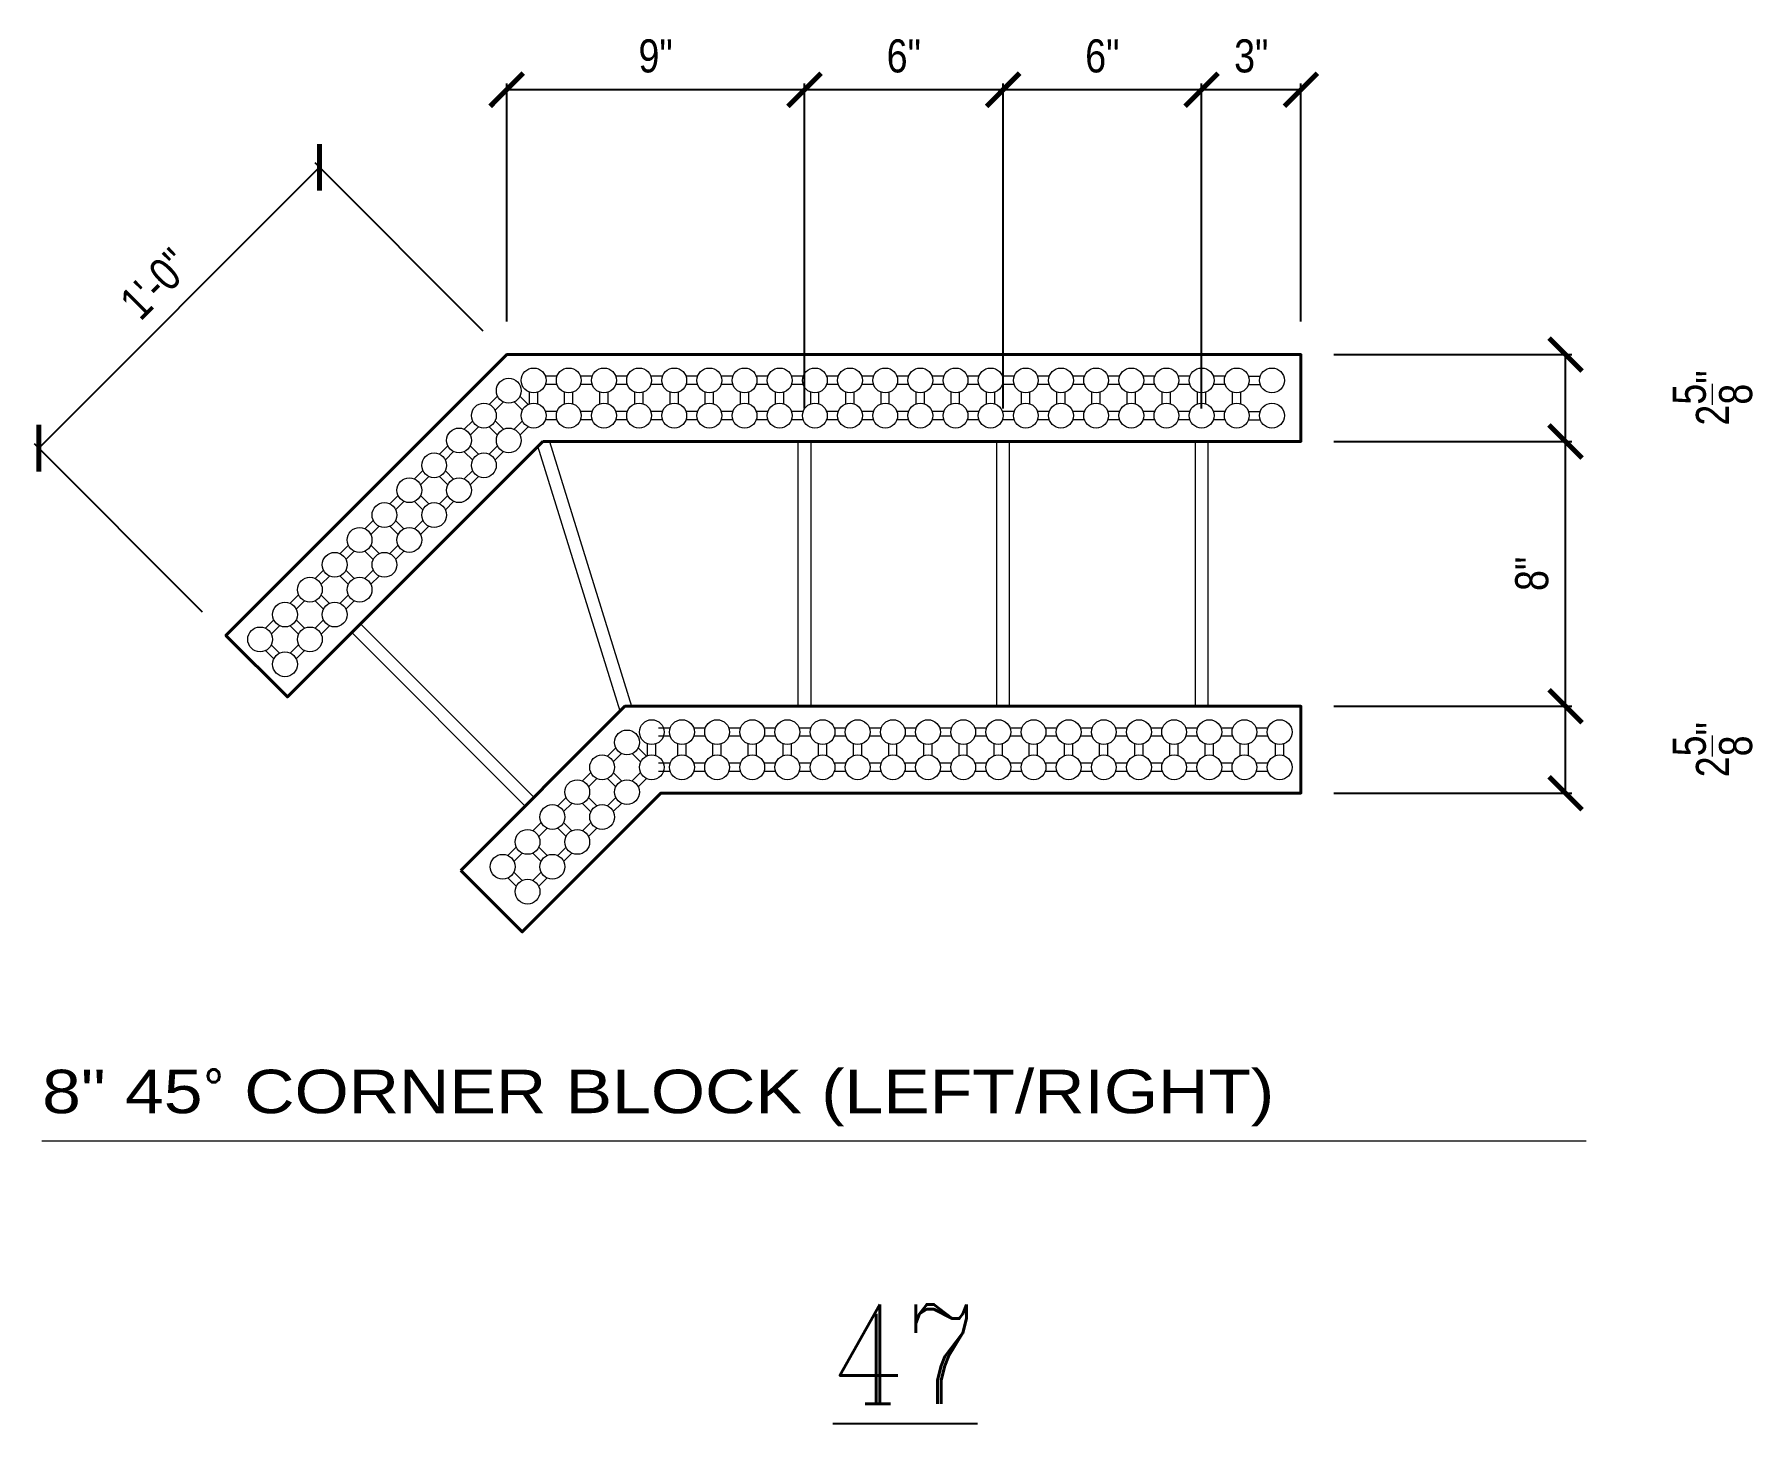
# Model space of a CAD drawing. Header units: inches. Extents: x -332.7 to -273.7, y 530.4 to 608.2.
# Drawn here: x -332.7 to -280.7, y 530.4 to 572.3 of the extents above; entities that cross this region are included whole.
import ezdxf

# ---------------------------------------------------------------- set-up
doc = ezdxf.new("R2010")
doc.units = ezdxf.units.IN
doc.header["$MEASUREMENT"] = 0
doc.layers.get('Defpoints').update_dxf_attribs({"color": 252})
for name, color, linetype, lineweight in [('1GB fine', 251, 'Continuous', 9), ('2GB med', 7, 'Continuous', 20), ('3GB heavy', 1, 'Continuous', 40), ('DIM', 3, 'Continuous', 13), ('GB Dim', 3, 'Continuous', 13)]:
    doc.layers.add(name, color=color, linetype=linetype, lineweight=lineweight)
doc.styles.add('ARCHTITLE', font='archtitl.shx', dxfattribs={"width": 1.2})
doc.styles.add('ARCTEXT', font='arctext.shx', dxfattribs={"width": 0.85})
doc.styles.add('RomanC', font='romanc.shx', dxfattribs={"width": 0.85, "height": 5})
doc.dimstyles.new('ARCTEXT 1-1', dxfattribs={"dimscale": 0, "dimtxt": 1, "dimasz": 1, "dimexe": 0.1875, "dimexo": 1, "dimgap": 0.5, "dimtad": 1, "dimdec": 4, "dimzin": 3, "dimdsep": 46, "dimlunit": 4, "dimtxsty": 'ARCTEXT', "dimblk": 'ARCHTICK', "dimcen": 1, "dimclrd": 256, "dimclre": 256, "dimclrt": 256, "dimadec": 0, "dimazin": 0, "dimtfac": 1, "dimtdec": 4, "dimtofl": 0, "dimtmove": 2, "dimatfit": 3, "dimldrblk": 'arrow', "dimfxl": 1, "dimtolj": 1, "dimtzin": 0, "dimarcsym": 0})

# ---------------------------------------------------------------- blocks, each defined once
blk = doc.blocks.new('_ArchTick')
at = {"color": 0, "linetype": 'ByBlock', "const_width": 0.15}
blk.add_lwpolyline([(-0.5, -0.5), (0.5, 0.5)], dxfattribs=at)
blk = doc.blocks.new('*D80')
at = {"layer": 'Defpoints', "color": 0}
for p in [(-297.396, 570.656), (-294.396, 562.656), (-297.396, 560.031)]:
    blk.add_point(p, dxfattribs=at)
at = {"layer": 'GB Dim', "lineweight": -2}
for p, q in [((-297.396, 561.031), (-297.396, 570.844)), ((-294.396, 563.656), (-294.396, 570.844)), ((-294.396, 570.656), (-297.396, 570.656))]:
    blk.add_line(p, q, dxfattribs=at)
at = {"layer": 'GB Dim', "lineweight": -2, "rotation": 180}
blk.add_blockref('_ArchTick', (-297.396, 570.656), dxfattribs=at)
at = {"layer": 'GB Dim', "lineweight": -2}
blk.add_blockref('_ArchTick', (-294.396, 570.656), dxfattribs=at)
at = {"layer": 'GB Dim', "insert": (-295.896, 571.673), "char_height": 1, "attachment_point": 5, "style": 'ARCTEXT'}
blk.add_mtext('\\A1;3"', dxfattribs=at)
blk = doc.blocks.new('arrow')
at = {"layer": 'DIM'}
blk.add_hatch(color=253, dxfattribs=at).paths.add_polyline_path([(-2, 0.5), (-2, -0.5), (0, 0)])
at = {"layer": 'DIM', "lineweight": 9}
for points in [[(-2, 0.983), (-2, 0.5), (-2.469, 0.617)], [(0.374, 0.094), (0, 0)], [(0.374, -0.094), (0, 0)], [(-2, -0.983), (-2, -0.5), (-2.469, -0.617)]]:
    blk.add_lwpolyline(points, dxfattribs=at)
at = {"layer": 'DIM', "lineweight": 15}
blk.add_lwpolyline([(0, 0), (-2, -0.5), (-2, 0.5), (0, 0)], dxfattribs=at)
blk = doc.blocks.new('*D81')
at = {"layer": 'Defpoints', "color": 0}
for p in [(-303.396, 570.656), (-303.396, 560.031), (-297.396, 560.031)]:
    blk.add_point(p, dxfattribs=at)
at = {"layer": 'GB Dim', "lineweight": -2}
for p, q in [((-303.396, 561.031), (-303.396, 570.844)), ((-297.396, 561.031), (-297.396, 570.844)), ((-297.396, 570.656), (-303.396, 570.656))]:
    blk.add_line(p, q, dxfattribs=at)
at = {"layer": 'GB Dim', "lineweight": -2, "rotation": 180}
blk.add_blockref('_ArchTick', (-303.396, 570.656), dxfattribs=at)
at = {"layer": 'GB Dim', "lineweight": -2}
blk.add_blockref('_ArchTick', (-297.396, 570.656), dxfattribs=at)
at = {"layer": 'GB Dim', "insert": (-300.396, 571.673), "char_height": 1, "attachment_point": 5, "style": 'ARCTEXT'}
blk.add_mtext('\\A1;6"', dxfattribs=at)
blk = doc.blocks.new('*D82')
at = {"layer": 'Defpoints', "color": 0}
for p in [(-309.396, 570.656), (-309.396, 560.031), (-303.396, 560.031)]:
    blk.add_point(p, dxfattribs=at)
at = {"layer": 'GB Dim', "lineweight": -2}
for p, q in [((-309.396, 561.031), (-309.396, 570.844)), ((-303.396, 561.031), (-303.396, 570.844)), ((-303.396, 570.656), (-309.396, 570.656))]:
    blk.add_line(p, q, dxfattribs=at)
at = {"layer": 'GB Dim', "lineweight": -2, "rotation": 180}
blk.add_blockref('_ArchTick', (-309.396, 570.656), dxfattribs=at)
at = {"layer": 'GB Dim', "lineweight": -2}
blk.add_blockref('_ArchTick', (-303.396, 570.656), dxfattribs=at)
at = {"layer": 'GB Dim', "insert": (-306.396, 571.673), "char_height": 1, "attachment_point": 5, "style": 'ARCTEXT'}
blk.add_mtext('\\A1;6"', dxfattribs=at)
blk = doc.blocks.new('*D83')
at = {"layer": 'Defpoints', "color": 0}
for p in [(-324.052, 568.313), (-318.396, 562.656), (-326.881, 554.171)]:
    blk.add_point(p, dxfattribs=at)
at = {"layer": 'GB Dim', "lineweight": -2}
for p, q in [((-332.538, 559.828), (-324.052, 568.313)), ((-319.103, 563.363), (-324.185, 568.446)), ((-327.588, 554.878), (-332.67, 559.96))]:
    blk.add_line(p, q, dxfattribs=at)
for p, rotation in [((-324.052, 568.313), 45.00000000000306), ((-332.538, 559.828), 225.0000000000031)]:
    blk.add_blockref('_ArchTick', p, dxfattribs=dict(at, rotation=rotation))
at = {"layer": 'GB Dim', "insert": (-329.014, 564.79), "char_height": 1, "attachment_point": 5, "rotation": 45, "style": 'ARCTEXT'}
blk.add_mtext('\\A1;1\'-0"', dxfattribs=at)
blk = doc.blocks.new('*D68')
at = {"layer": 'Defpoints', "color": 0}
for p in [(-318.396, 570.656), (-318.396, 562.656), (-309.396, 560.031)]:
    blk.add_point(p, dxfattribs=at)
at = {"layer": 'GB Dim', "lineweight": -2}
for p, q in [((-318.396, 563.656), (-318.396, 570.844)), ((-309.396, 561.031), (-309.396, 570.844)), ((-309.396, 570.656), (-318.396, 570.656))]:
    blk.add_line(p, q, dxfattribs=at)
at = {"layer": 'GB Dim', "lineweight": -2, "rotation": 180}
blk.add_blockref('_ArchTick', (-318.396, 570.656), dxfattribs=at)
at = {"layer": 'GB Dim', "lineweight": -2}
blk.add_blockref('_ArchTick', (-309.396, 570.656), dxfattribs=at)
at = {"layer": 'GB Dim', "insert": (-313.896, 571.673), "char_height": 1, "attachment_point": 5, "style": 'ARCTEXT'}
blk.add_mtext('\\A1;9"', dxfattribs=at)
blk = doc.blocks.new('*D69')
at = {"layer": 'Defpoints', "color": 0}
for p in [(-294.396, 552.031), (-286.396, 552.031), (-294.396, 549.406)]:
    blk.add_point(p, dxfattribs=at)
at = {"layer": 'GB Dim', "lineweight": -2}
for p, q in [((-293.396, 552.031), (-286.208, 552.031)), ((-286.396, 549.406), (-286.396, 552.031)), ((-293.396, 549.406), (-286.208, 549.406))]:
    blk.add_line(p, q, dxfattribs=at)
for p, rotation in [((-286.396, 552.031), 90), ((-286.396, 549.406), 270)]:
    blk.add_blockref('_ArchTick', p, dxfattribs=dict(at, rotation=rotation))
at = {"layer": 'GB Dim', "insert": (-281.958, 550.719), "char_height": 1, "attachment_point": 5, "rotation": 90, "style": 'ARCTEXT'}
blk.add_mtext('\\A1;2{\\H1.000000x;\\S5/8;}"', dxfattribs=at)
blk = doc.blocks.new('*D70')
at = {"layer": 'Defpoints', "color": 0}
for p in [(-294.396, 560.031), (-286.396, 560.031), (-294.396, 552.031)]:
    blk.add_point(p, dxfattribs=at)
at = {"layer": 'GB Dim', "lineweight": -2}
for p, q in [((-293.396, 560.031), (-286.208, 560.031)), ((-286.396, 552.031), (-286.396, 560.031)), ((-293.396, 552.031), (-286.208, 552.031))]:
    blk.add_line(p, q, dxfattribs=at)
for p, rotation in [((-286.396, 560.031), 90), ((-286.396, 552.031), 270)]:
    blk.add_blockref('_ArchTick', p, dxfattribs=dict(at, rotation=rotation))
at = {"layer": 'GB Dim', "insert": (-287.413, 556.031), "char_height": 1, "attachment_point": 5, "rotation": 90, "style": 'ARCTEXT'}
blk.add_mtext('\\A1;8"', dxfattribs=at)
blk = doc.blocks.new('*D71')
at = {"layer": 'Defpoints', "color": 0}
for p in [(-294.396, 562.656), (-286.396, 562.656), (-294.396, 560.031)]:
    blk.add_point(p, dxfattribs=at)
at = {"layer": 'GB Dim', "lineweight": -2}
for p, q in [((-293.396, 562.656), (-286.208, 562.656)), ((-286.396, 560.031), (-286.396, 562.656)), ((-293.396, 560.031), (-286.208, 560.031))]:
    blk.add_line(p, q, dxfattribs=at)
for p, rotation in [((-286.396, 562.656), 90), ((-286.396, 560.031), 270)]:
    blk.add_blockref('_ArchTick', p, dxfattribs=dict(at, rotation=rotation))
at = {"layer": 'GB Dim', "insert": (-281.958, 561.344), "char_height": 1, "attachment_point": 5, "rotation": 90, "style": 'ARCTEXT'}
blk.add_mtext('\\A1;2{\\H1.000000x;\\S5/8;}"', dxfattribs=at)

msp = doc.modelspace()

# ---------------------------------------------------------------- linework, layer by layer
at = {"layer": '1GB fine'}
for p, q in [((-316.87443, 561.99926), (-317.22931, 561.99926)), ((-315.81193, 561.99926), (-316.16681, 561.99926)), ((-314.74943, 561.99926), (-315.10431, 561.99926)), ((-313.68693, 561.99926), (-314.04181, 561.99926)), ((-312.62443, 561.99926), (-312.97931, 561.99926)), ((-311.56193, 561.99926), (-311.91681, 561.99926)), ((-310.49943, 561.99926), (-310.85431, 561.99926)), ((-309.43693, 561.99926), (-309.79181, 561.99926)), ((-308.37443, 561.99926), (-308.72931, 561.99926)), ((-307.31193, 561.99926), (-307.66681, 561.99926)), ((-306.24943, 561.99926), (-306.60431, 561.99926)), ((-305.18693, 561.99926), (-305.54181, 561.99926)), ((-304.12443, 561.99926), (-304.47931, 561.99926)), ((-303.06193, 561.99926), (-303.41681, 561.99926)), ((-301.99943, 561.99926), (-302.35431, 561.99926)), ((-300.93693, 561.99926), (-301.29181, 561.99926)), ((-299.87443, 561.99926), (-300.22931, 561.99926)), ((-298.81193, 561.99926), (-299.16681, 561.99926)), ((-297.74943, 561.99926), (-298.10431, 561.99926)), ((-296.68693, 561.99926), (-297.04181, 561.99926)), ((-295.97931, 561.99926), (-295.62443, 561.99926)), ((-318.92551, 561.15154), (-318.67347, 561.40358)), ((-317.74543, 561.15054), (-317.99637, 561.40148)), ((-317.70958, 561.16552), (-317.70958, 561.52196)), ((-317.45885, 561.1663), (-317.45885, 561.52118)), ((-316.87365, 561.74853), (-317.23008, 561.74853)), ((-316.64708, 561.16552), (-316.64708, 561.52196)), ((-316.39635, 561.1663), (-316.39635, 561.52118)), ((-315.81115, 561.74853), (-316.16758, 561.74853)), ((-315.58458, 561.16552), (-315.58458, 561.52196)), ((-315.33385, 561.1663), (-315.33385, 561.52118)), ((-314.74865, 561.74853), (-315.10508, 561.74853)), ((-314.52208, 561.16552), (-314.52208, 561.52196)), ((-314.27135, 561.1663), (-314.27135, 561.52118)), ((-313.68615, 561.74853), (-314.04258, 561.74853)), ((-313.45958, 561.16552), (-313.45958, 561.52196)), ((-313.20885, 561.1663), (-313.20885, 561.52118)), ((-312.62365, 561.74853), (-312.98008, 561.74853)), ((-312.39708, 561.16552), (-312.39708, 561.52196)), ((-312.14635, 561.1663), (-312.14635, 561.52118)), ((-311.56115, 561.74853), (-311.91758, 561.74853)), ((-311.33458, 561.16552), (-311.33458, 561.52196)), ((-311.08385, 561.1663), (-311.08385, 561.52118)), ((-310.49865, 561.74853), (-310.85508, 561.74853)), ((-310.27208, 561.16552), (-310.27208, 561.52196)), ((-310.02135, 561.1663), (-310.02135, 561.52118)), ((-309.43615, 561.74853), (-309.79258, 561.74853)), ((-309.20958, 561.16552), (-309.20958, 561.52196)), ((-308.95885, 561.1663), (-308.95885, 561.52118)), ((-308.37365, 561.74853), (-308.73008, 561.74853)), ((-308.14708, 561.16552), (-308.14708, 561.52196)), ((-307.89635, 561.1663), (-307.89635, 561.52118)), ((-307.31115, 561.74853), (-307.66758, 561.74853)), ((-307.08458, 561.16552), (-307.08458, 561.52196)), ((-306.83385, 561.1663), (-306.83385, 561.52118)), ((-306.24865, 561.74853), (-306.60508, 561.74853)), ((-306.02208, 561.16552), (-306.02208, 561.52196)), ((-305.77135, 561.1663), (-305.77135, 561.52118)), ((-305.18615, 561.74853), (-305.54258, 561.74853)), ((-304.95958, 561.16552), (-304.95958, 561.52196)), ((-304.70885, 561.1663), (-304.70885, 561.52118)), ((-304.12365, 561.74853), (-304.48008, 561.74853)), ((-303.89708, 561.16552), (-303.89708, 561.52196)), ((-303.64635, 561.1663), (-303.64635, 561.52118)), ((-303.06115, 561.74853), (-303.41758, 561.74853)), ((-302.83458, 561.16552), (-302.83458, 561.52196)), ((-302.58385, 561.1663), (-302.58385, 561.52118)), ((-301.99865, 561.74853), (-302.35508, 561.74853)), ((-301.77208, 561.16552), (-301.77208, 561.52196)), ((-301.52135, 561.1663), (-301.52135, 561.52118)), ((-300.93615, 561.74853), (-301.29258, 561.74853)), ((-300.70958, 561.16552), (-300.70958, 561.52196)), ((-300.45885, 561.1663), (-300.45885, 561.52118)), ((-299.87365, 561.74853), (-300.23008, 561.74853)), ((-299.64708, 561.16552), (-299.64708, 561.52196)), ((-299.39635, 561.1663), (-299.39635, 561.52118)), ((-298.81115, 561.74853), (-299.16758, 561.74853)), ((-298.58458, 561.16552), (-298.58458, 561.52196)), ((-298.33385, 561.1663), (-298.33385, 561.52118)), ((-297.74865, 561.74853), (-298.10508, 561.74853)), ((-297.52208, 561.16552), (-297.52208, 561.52196)), ((-297.27135, 561.1663), (-297.27135, 561.52118)), ((-296.68615, 561.74853), (-297.04258, 561.74853)), ((-296.45958, 561.16552), (-296.45958, 561.52196)), ((-296.20885, 561.1663), (-296.20885, 561.52118)), ((-295.98008, 561.74853), (-295.62365, 561.74853)), ((-318.74767, 560.9748), (-318.49673, 561.22574)), ((-317.92217, 560.9727), (-318.17421, 561.22474)), ((-316.87443, 560.93676), (-317.22931, 560.93676)), ((-315.81193, 560.93676), (-316.16681, 560.93676)), ((-314.74943, 560.93676), (-315.10431, 560.93676)), ((-313.68693, 560.93676), (-314.04181, 560.93676)), ((-312.62443, 560.93676), (-312.97931, 560.93676)), ((-311.56193, 560.93676), (-311.91681, 560.93676)), ((-310.49943, 560.93676), (-310.85431, 560.93676)), ((-309.43693, 560.93676), (-309.79181, 560.93676)), ((-308.37443, 560.93676), (-308.72931, 560.93676)), ((-307.31193, 560.93676), (-307.66681, 560.93676)), ((-306.24943, 560.93676), (-306.60431, 560.93676)), ((-305.18693, 560.93676), (-305.54181, 560.93676)), ((-304.12443, 560.93676), (-304.47931, 560.93676)), ((-303.06193, 560.93676), (-303.41681, 560.93676)), ((-301.99943, 560.93676), (-302.35431, 560.93676)), ((-300.93693, 560.93676), (-301.29181, 560.93676)), ((-299.87443, 560.93676), (-300.22931, 560.93676)), ((-298.81193, 560.93676), (-299.16681, 560.93676)), ((-297.74943, 560.93676), (-298.10431, 560.93676)), ((-296.68693, 560.93676), (-297.04181, 560.93676)), ((-295.97931, 560.93676), (-295.62443, 560.93676)), ((-319.67681, 560.40024), (-319.42477, 560.65228)), ((-319.49897, 560.2235), (-319.24803, 560.47444)), ((-318.67347, 560.2214), (-318.92551, 560.47344)), ((-318.49673, 560.39924), (-318.74767, 560.65018)), ((-318.17421, 560.40024), (-317.92217, 560.65228)), ((-317.99636, 560.2235), (-317.74543, 560.47444)), ((-316.87365, 560.68603), (-317.23008, 560.68603)), ((-315.81115, 560.68603), (-316.16758, 560.68603)), ((-314.74865, 560.68603), (-315.10508, 560.68603)), ((-313.68615, 560.68603), (-314.04258, 560.68603)), ((-312.62365, 560.68603), (-312.98008, 560.68603)), ((-311.56115, 560.68603), (-311.91758, 560.68603)), ((-310.49865, 560.68603), (-310.85508, 560.68603)), ((-309.43615, 560.68603), (-309.79258, 560.68603)), ((-308.37365, 560.68603), (-308.73008, 560.68603)), ((-307.31115, 560.68603), (-307.66758, 560.68603)), ((-306.24865, 560.68603), (-306.60508, 560.68603)), ((-305.18615, 560.68603), (-305.54258, 560.68603)), ((-304.12365, 560.68603), (-304.48008, 560.68603)), ((-303.06115, 560.68603), (-303.41758, 560.68603)), ((-301.99865, 560.68603), (-302.35508, 560.68603)), ((-300.93615, 560.68603), (-301.29258, 560.68603)), ((-299.87365, 560.68603), (-300.23008, 560.68603)), ((-298.81115, 560.68603), (-299.16758, 560.68603)), ((-297.74865, 560.68603), (-298.10508, 560.68603)), ((-296.68615, 560.68603), (-297.04258, 560.68603)), ((-295.98008, 560.68603), (-295.62365, 560.68603)), ((-320.42811, 559.64894), (-320.17607, 559.90098)), ((-319.24803, 559.64794), (-319.49897, 559.89888)), ((-318.92551, 559.64894), (-318.67347, 559.90098)), ((-320.25027, 559.4722), (-319.99933, 559.72314)), ((-319.42477, 559.4701), (-319.67681, 559.72214)), ((-318.74767, 559.4722), (-318.49673, 559.72314)), ((-321.17941, 558.89764), (-320.92737, 559.14968)), ((-321.00157, 558.7209), (-320.75063, 558.97183)), ((-320.17607, 558.7188), (-320.42811, 558.97084)), ((-319.99933, 558.89664), (-320.25027, 559.14758)), ((-319.67681, 558.89764), (-319.42477, 559.14968)), ((-319.49897, 558.7209), (-319.24803, 558.97183)), ((-321.93071, 558.14634), (-321.67868, 558.39838)), ((-321.75287, 557.9696), (-321.50193, 558.22053)), ((-320.92738, 557.9675), (-321.17941, 558.21953)), ((-320.75063, 558.14534), (-321.00157, 558.39628)), ((-320.42811, 558.14634), (-320.17607, 558.39838)), ((-320.25027, 557.9696), (-319.99933, 558.22053)), ((-322.68201, 557.39504), (-322.42998, 557.64707)), ((-322.50417, 557.21829), (-322.25323, 557.46923)), ((-321.67868, 557.2162), (-321.93071, 557.46823)), ((-321.50193, 557.39404), (-321.75287, 557.64498)), ((-321.17941, 557.39504), (-320.92737, 557.64707)), ((-321.00157, 557.21829), (-320.75063, 557.46923)), ((-323.43331, 556.64374), (-323.18128, 556.89577)), ((-323.25547, 556.46699), (-323.00453, 556.71793)), ((-322.42998, 556.4649), (-322.68201, 556.71693)), ((-322.25323, 556.64274), (-322.50417, 556.89368)), ((-321.93071, 556.64374), (-321.67868, 556.89577)), ((-321.75287, 556.46699), (-321.50193, 556.71793)), ((-324.18461, 555.89244), (-323.93258, 556.14447)), ((-323.00453, 555.89144), (-323.25547, 556.14238)), ((-322.68201, 555.89244), (-322.42998, 556.14447)), ((-324.00677, 555.71569), (-323.75583, 555.96663)), ((-323.18128, 555.7136), (-323.43331, 555.96563)), ((-322.50417, 555.71569), (-322.25323, 555.96663)), ((-324.93591, 555.14114), (-324.68388, 555.39317)), ((-324.75807, 554.96439), (-324.50714, 555.21533)), ((-323.93258, 554.96229), (-324.18462, 555.21433)), ((-323.75584, 555.14014), (-324.00677, 555.39107)), ((-323.43331, 555.14114), (-323.18128, 555.39317)), ((-323.25547, 554.96439), (-323.00453, 555.21533)), ((-325.68722, 554.38984), (-325.43518, 554.64187)), ((-324.50714, 554.38884), (-324.75807, 554.63977)), ((-324.18461, 554.38984), (-323.93258, 554.64187)), ((-325.50937, 554.21309), (-325.25844, 554.46403)), ((-324.68388, 554.21099), (-324.93592, 554.46303)), ((-324.00677, 554.21309), (-323.75583, 554.46403)), ((-325.43518, 553.45969), (-325.68722, 553.71173)), ((-325.25844, 553.63754), (-325.50937, 553.88847)), ((-324.93591, 553.63853), (-324.68388, 553.89057)), ((-324.75807, 553.46179), (-324.50714, 553.71273)), ((-313.4539, 551.12353), (-313.81033, 551.12353)), ((-313.45467, 551.37426), (-313.80955, 551.37426)), ((-312.3914, 551.12353), (-312.74783, 551.12353)), ((-312.39217, 551.37426), (-312.74705, 551.37426)), ((-311.3289, 551.12353), (-311.68533, 551.12353)), ((-311.32967, 551.37426), (-311.68455, 551.37426)), ((-310.2664, 551.12353), (-310.62283, 551.12353)), ((-310.26717, 551.37426), (-310.62205, 551.37426)), ((-309.2039, 551.12353), (-309.56033, 551.12353)), ((-309.20467, 551.37426), (-309.55955, 551.37426)), ((-308.1414, 551.12353), (-308.49783, 551.12353)), ((-308.14217, 551.37426), (-308.49705, 551.37426)), ((-307.0789, 551.12353), (-307.43533, 551.12353)), ((-307.07967, 551.37426), (-307.43455, 551.37426)), ((-306.0164, 551.12353), (-306.37283, 551.12353)), ((-306.01717, 551.37426), (-306.37205, 551.37426)), ((-304.9539, 551.12353), (-305.31033, 551.12353)), ((-304.95467, 551.37426), (-305.30955, 551.37426)), ((-303.8914, 551.12353), (-304.24783, 551.12353)), ((-303.89217, 551.37426), (-304.24705, 551.37426)), ((-302.8289, 551.12353), (-303.18533, 551.12353)), ((-302.82967, 551.37426), (-303.18455, 551.37426)), ((-301.7664, 551.12353), (-302.12283, 551.12353)), ((-301.76717, 551.37426), (-302.12205, 551.37426)), ((-300.7039, 551.12353), (-301.06033, 551.12353)), ((-300.70467, 551.37426), (-301.05955, 551.37426)), ((-299.6414, 551.12353), (-299.99783, 551.12353)), ((-299.64217, 551.37426), (-299.99705, 551.37426)), ((-298.5789, 551.12353), (-298.93533, 551.12353)), ((-298.57967, 551.37426), (-298.93455, 551.37426)), ((-297.5164, 551.12353), (-297.87283, 551.12353)), ((-297.51717, 551.37426), (-297.87205, 551.37426)), ((-296.4539, 551.12353), (-296.81033, 551.12353)), ((-296.45467, 551.37426), (-296.80955, 551.37426)), ((-295.3914, 551.12353), (-295.74783, 551.12353)), ((-295.39217, 551.37426), (-295.74705, 551.37426)), ((-315.35292, 550.52654), (-315.10088, 550.77858)), ((-315.17507, 550.3498), (-314.92414, 550.60074)), ((-314.34958, 550.3477), (-314.60162, 550.59974)), ((-314.17284, 550.52554), (-314.42377, 550.77648)), ((-314.13699, 550.54052), (-314.13699, 550.89696)), ((-313.88626, 550.5413), (-313.88626, 550.89618)), ((-313.22732, 550.54052), (-313.22732, 550.89696)), ((-312.97659, 550.5413), (-312.97659, 550.89618)), ((-312.16482, 550.54052), (-312.16482, 550.89696)), ((-311.91409, 550.5413), (-311.91409, 550.89618)), ((-311.10232, 550.54052), (-311.10232, 550.89696)), ((-310.85159, 550.5413), (-310.85159, 550.89618)), ((-310.03982, 550.54052), (-310.03982, 550.89696)), ((-309.78909, 550.5413), (-309.78909, 550.89618)), ((-308.97732, 550.54052), (-308.97732, 550.89696)), ((-308.72659, 550.5413), (-308.72659, 550.89618)), ((-307.91482, 550.54052), (-307.91482, 550.89696)), ((-307.66409, 550.5413), (-307.66409, 550.89618)), ((-306.85232, 550.54052), (-306.85232, 550.89696)), ((-306.60159, 550.5413), (-306.60159, 550.89618)), ((-305.78982, 550.54052), (-305.78982, 550.89696)), ((-305.53909, 550.5413), (-305.53909, 550.89618)), ((-304.72732, 550.54052), (-304.72732, 550.89696)), ((-304.47659, 550.5413), (-304.47659, 550.89618)), ((-303.66482, 550.54052), (-303.66482, 550.89696)), ((-303.41409, 550.5413), (-303.41409, 550.89618)), ((-302.60232, 550.54052), (-302.60232, 550.89696)), ((-302.35159, 550.5413), (-302.35159, 550.89618)), ((-301.53982, 550.54052), (-301.53982, 550.89696)), ((-301.28909, 550.5413), (-301.28909, 550.89618)), ((-300.47732, 550.54052), (-300.47732, 550.89696)), ((-300.22659, 550.5413), (-300.22659, 550.89618)), ((-299.41482, 550.54052), (-299.41482, 550.89696)), ((-299.16409, 550.5413), (-299.16409, 550.89618)), ((-298.35232, 550.54052), (-298.35232, 550.89696)), ((-298.10159, 550.5413), (-298.10159, 550.89618)), ((-297.28982, 550.54052), (-297.28982, 550.89696)), ((-297.03909, 550.5413), (-297.03909, 550.89618)), ((-296.22732, 550.54052), (-296.22732, 550.89696)), ((-295.97659, 550.5413), (-295.97659, 550.89618)), ((-295.16482, 550.54052), (-295.16482, 550.89696)), ((-294.91409, 550.5413), (-294.91409, 550.89618)), ((-316.10422, 549.77524), (-315.85218, 550.02728)), ((-314.92414, 549.77424), (-315.17507, 550.02518)), ((-314.60161, 549.77524), (-314.34958, 550.02728)), ((-313.4539, 550.06103), (-313.81033, 550.06103)), ((-313.45467, 550.31176), (-313.80955, 550.31176)), ((-312.3914, 550.06103), (-312.74783, 550.06103)), ((-312.39217, 550.31176), (-312.74705, 550.31176)), ((-311.3289, 550.06103), (-311.68533, 550.06103)), ((-311.32967, 550.31176), (-311.68455, 550.31176)), ((-310.2664, 550.06103), (-310.62283, 550.06103)), ((-310.26717, 550.31176), (-310.62205, 550.31176)), ((-309.2039, 550.06103), (-309.56033, 550.06103)), ((-309.20467, 550.31176), (-309.55955, 550.31176)), ((-308.1414, 550.06103), (-308.49783, 550.06103)), ((-308.14217, 550.31176), (-308.49705, 550.31176)), ((-307.0789, 550.06103), (-307.43533, 550.06103)), ((-307.07967, 550.31176), (-307.43455, 550.31176)), ((-306.0164, 550.06103), (-306.37283, 550.06103)), ((-306.01717, 550.31176), (-306.37205, 550.31176)), ((-304.9539, 550.06103), (-305.31033, 550.06103)), ((-304.95467, 550.31176), (-305.30955, 550.31176)), ((-303.8914, 550.06103), (-304.24783, 550.06103)), ((-303.89217, 550.31176), (-304.24705, 550.31176)), ((-302.8289, 550.06103), (-303.18533, 550.06103)), ((-302.82967, 550.31176), (-303.18455, 550.31176)), ((-301.7664, 550.06103), (-302.12283, 550.06103)), ((-301.76717, 550.31176), (-302.12205, 550.31176)), ((-300.7039, 550.06103), (-301.06033, 550.06103)), ((-300.70467, 550.31176), (-301.05955, 550.31176)), ((-299.6414, 550.06103), (-299.99783, 550.06103)), ((-299.64217, 550.31176), (-299.99705, 550.31176)), ((-298.5789, 550.06103), (-298.93533, 550.06103)), ((-298.57967, 550.31176), (-298.93455, 550.31176)), ((-297.5164, 550.06103), (-297.87283, 550.06103)), ((-297.51717, 550.31176), (-297.87205, 550.31176)), ((-296.4539, 550.06103), (-296.81033, 550.06103)), ((-296.45467, 550.31176), (-296.80955, 550.31176)), ((-295.3914, 550.06103), (-295.74783, 550.06103)), ((-295.39217, 550.31176), (-295.74705, 550.31176)), ((-315.92637, 549.5985), (-315.67544, 549.84944)), ((-315.10088, 549.5964), (-315.35292, 549.84844)), ((-314.42377, 549.5985), (-314.17283, 549.84944)), ((-316.85552, 549.02394), (-316.60348, 549.27598)), ((-316.67768, 548.8472), (-316.42674, 549.09814)), ((-315.85218, 548.8451), (-316.10422, 549.09714)), ((-315.67544, 549.02294), (-315.92638, 549.27388)), ((-315.35292, 549.02394), (-315.10088, 549.27598)), ((-315.17507, 548.8472), (-314.92414, 549.09814)), ((-317.60682, 548.27264), (-317.35478, 548.52468)), ((-317.42898, 548.0959), (-317.17804, 548.34683)), ((-316.60348, 548.0938), (-316.85552, 548.34584)), ((-316.42674, 548.27164), (-316.67768, 548.52258)), ((-316.10422, 548.27264), (-315.85218, 548.52468)), ((-315.92637, 548.0959), (-315.67544, 548.34683)), ((-318.35812, 547.52134), (-318.10608, 547.77338)), ((-318.18028, 547.3446), (-317.92934, 547.59553)), ((-317.35478, 547.3425), (-317.60682, 547.59453)), ((-317.17804, 547.52034), (-317.42898, 547.77128)), ((-316.85552, 547.52134), (-316.60348, 547.77338)), ((-316.67768, 547.3446), (-316.42674, 547.59553)), ((-318.10608, 546.5912), (-318.35812, 546.84323)), ((-317.92934, 546.76904), (-318.18028, 547.01998)), ((-317.60682, 546.77004), (-317.35478, 547.02207)), ((-317.42898, 546.59329), (-317.17804, 546.84423))]:
    msp.add_line(p, q, dxfattribs=at)
for centre in [(-318.33442, 561.56379), (-317.58312, 561.87499), (-316.52062, 561.87499), (-315.45812, 561.87499), (-314.39562, 561.87499), (-313.33312, 561.87499), (-312.27062, 561.87499), (-311.20812, 561.87499), (-310.14562, 561.87499), (-309.08312, 561.87499), (-308.02062, 561.87499), (-306.95812, 561.87499), (-305.89562, 561.87499), (-304.83312, 561.87499), (-303.77062, 561.87499), (-302.70812, 561.87499), (-301.64562, 561.87499), (-300.58312, 561.87499), (-299.52062, 561.87499), (-298.45812, 561.87499), (-297.39562, 561.87499), (-296.33312, 561.87499), (-295.27062, 561.87499), (-319.08572, 560.81249), (-317.58312, 560.81249), (-316.52062, 560.81249), (-315.45812, 560.81249), (-314.39562, 560.81249), (-313.33312, 560.81249), (-312.27062, 560.81249), (-311.20812, 560.81249), (-310.14562, 560.81249), (-309.08312, 560.81249), (-308.02062, 560.81249), (-306.95812, 560.81249), (-305.89562, 560.81249), (-304.83312, 560.81249), (-303.77062, 560.81249), (-302.70812, 560.81249), (-301.64562, 560.81249), (-300.58312, 560.81249), (-299.52062, 560.81249), (-298.45812, 560.81249), (-297.39562, 560.81249), (-296.33312, 560.81249), (-295.27062, 560.81249), (-319.83702, 560.06119), (-318.33442, 560.06119), (-320.58832, 559.30989), (-319.08572, 559.30989), (-321.33962, 558.55859), (-321.33962, 558.55859), (-319.83702, 558.55859), (-322.09092, 557.80729), (-320.58832, 557.80729), (-322.84222, 557.05599), (-321.33962, 557.05599), (-323.59353, 556.30469), (-322.09092, 556.30469), (-324.34483, 555.55338), (-324.34483, 555.55338), (-322.84222, 555.55338), (-325.09613, 554.80208), (-323.59353, 554.80208), (-325.84743, 554.05078), (-324.34483, 554.05078), (-325.09613, 553.29948), (-314.01053, 551.24999), (-313.10086, 551.24999), (-312.03836, 551.24999), (-310.97586, 551.24999), (-309.91336, 551.24999), (-308.85086, 551.24999), (-307.78836, 551.24999), (-306.72586, 551.24999), (-305.66336, 551.24999), (-304.60086, 551.24999), (-303.53836, 551.24999), (-302.47586, 551.24999), (-301.41336, 551.24999), (-300.35086, 551.24999), (-299.28836, 551.24999), (-298.22586, 551.24999), (-297.16336, 551.24999), (-296.10086, 551.24999), (-295.03836, 551.24999), (-314.76183, 550.93879), (-315.51313, 550.18749), (-314.01053, 550.18749), (-313.10086, 550.18749), (-312.03836, 550.18749), (-310.97586, 550.18749), (-309.91336, 550.18749), (-308.85086, 550.18749), (-307.78836, 550.18749), (-306.72586, 550.18749), (-305.66336, 550.18749), (-304.60086, 550.18749), (-303.53836, 550.18749), (-302.47586, 550.18749), (-301.41336, 550.18749), (-300.35086, 550.18749), (-299.28836, 550.18749), (-298.22586, 550.18749), (-297.16336, 550.18749), (-296.10086, 550.18749), (-295.03836, 550.18749), (-316.26443, 549.43619), (-314.76183, 549.43619), (-317.01573, 548.68489), (-315.51313, 548.68489), (-317.76703, 547.93359), (-317.76703, 547.93359), (-316.26443, 547.93359), (-318.51833, 547.18229), (-317.01573, 547.18229), (-317.76703, 546.43099)]:
    msp.add_circle(centre, 0.375, dxfattribs=at)
at = {"layer": '2GB med', "color": 6}
for points in [[(-314.96653, 551.88773), (-317.45181, 559.88773)], [(-317.10536, 560.03124), (-314.62008, 552.03124)]]:
    msp.add_lwpolyline(points, dxfattribs=at)
for points in [[(-309.20812, 552.03124), (-309.58312, 552.03124), (-309.58312, 560.03124), (-309.20812, 560.03124)], [(-303.20812, 552.03124), (-303.58312, 552.03124), (-303.58312, 560.03124), (-303.20812, 560.03124)], [(-297.20812, 552.03124), (-297.58312, 552.03124), (-297.58312, 560.03124), (-297.20812, 560.03124)], [(-317.57239, 549.28187), (-317.83756, 549.01671), (-323.0802, 554.25935), (-322.81504, 554.52451)]]:
    msp.add_lwpolyline(points, close=True, dxfattribs=at)
at = {"layer": '3GB heavy', "color": 1}
for points in [[(-317.30831, 560.03124), (-325.02474, 552.3148), (-326.8809, 554.17096), (-318.39562, 562.65624), (-294.39562, 562.65624), (-294.39562, 560.03124), (-317.30831, 560.03124)], [(-319.7821, 547.07216), (-314.82303, 552.03124), (-294.39562, 552.03124), (-294.39562, 549.40624), (-313.73572, 549.40624), (-317.92595, 545.21601), (-319.7821, 547.07216)]]:
    msp.add_lwpolyline(points, dxfattribs=at)
at = {"layer": 'GB Dim'}
msp.add_line((-332.44536, 538.90501), (-285.76967, 538.90501), dxfattribs=at)

# ---------------------------------------------------------------- texts
at = {"layer": 'Defpoints', "insert": (-306.35824, 533.9591), "char_height": 3, "width": 90.08, "attachment_point": 2, "style": 'RomanC'}
msp.add_mtext('{\\L47\\P}\\P            ', dxfattribs=at)
at = {"layer": 'GB Dim', "color": 3, "insert": (-332.43537, 541.0502), "char_height": 1.3125, "width": 85.6421366, "attachment_point": 1, "style": 'ARCHTITLE'}
msp.add_mtext('8" 45{\\Fromanc.shx|c0;°} CORNER BLOCK (LEFT/RIGHT)', dxfattribs=at)

# ---------------------------------------------------------------- dimensions: what is measured, and where the dimension line sits
at = {"layer": 'GB Dim'}
for base, p1, p2, angle, picture, middle in [((-318.39562, 570.65624), (-309.39562, 560.03124), (-318.39562, 562.65624), 180, '*D68', (-313.89562, 571.67348)), ((-309.39562, 570.65624), (-303.39562, 560.03124), (-309.39562, 560.03124), 180, '*D82', (-306.39562, 571.67348)), ((-303.39562, 570.65624), (-297.39562, 560.03124), (-303.39562, 560.03124), 180, '*D81', (-300.39562, 571.67348)), ((-297.39562, 570.65624), (-294.39562, 562.65624), (-297.39562, 560.03124), 180, '*D80', (-295.89562, 571.67348)), ((-286.39562, 562.65624), (-294.39562, 560.03124), (-294.39562, 562.65624), 270, '*D71', (-281.95812, 561.34374)), ((-286.39562, 560.03124), (-294.39562, 552.03124), (-294.39562, 560.03124), 270, '*D70', (-287.41286, 556.03124)), ((-286.39562, 552.03124), (-294.39562, 549.40624), (-294.39562, 552.03124), 270, '*D69', (-281.95812, 550.71874))]:
    dim = msp.add_linear_dim(base=base, p1=p1, p2=p2, angle=angle, dimstyle='ARCTEXT 1-1', override={"dimscale": 1}, dxfattribs=at)
    dim.commit()
    dim.dimension.update_dxf_attribs({"geometry": picture, "text_midpoint": middle})
dim = msp.add_aligned_dim(p1=(-326.8809, 554.17096), p2=(-318.39562, 562.65624), distance=8, dimstyle='ARCTEXT 1-1', override={"dimscale": 1}, dxfattribs=at)
dim.commit()
dim.dimension.update_dxf_attribs({"geometry": '*D83', "text_midpoint": (-329.01441, 564.78975)})

doc.saveas('drawing.dxf')
